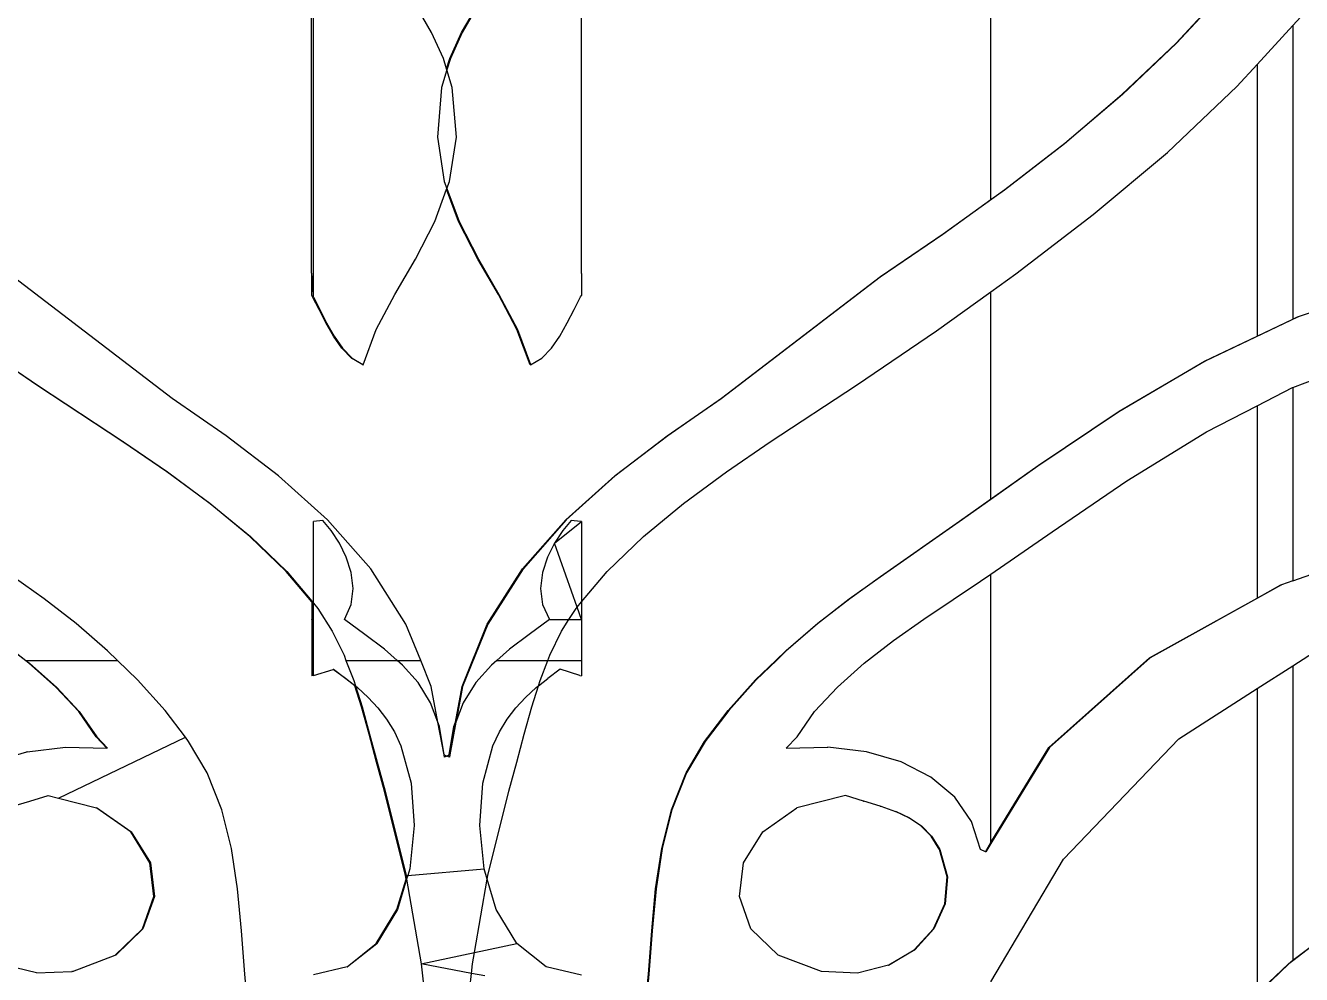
# Model space of a CAD drawing. Header units: inches. Extents: x -343 to 13887, y -13069 to -746.
# Drawn here: x 3391.85 to 3403.59, y -9218.68 to -9209.95 of the extents above; entities that cross this region are included whole.
import ezdxf

# ---------------------------------------------------------------- set-up
doc = ezdxf.new("R2010")
doc.units = ezdxf.units.IN
doc.header["$LTSCALE"] = 17
doc.header["$MEASUREMENT"] = 0
doc.layers.add('OUTLINE', color=1, linetype='Continuous', lineweight=25)

# ---------------------------------------------------------------- blocks, each defined once
blk = doc.blocks.new('fddd')
for p, q in [((-495.762, -3274.515), (-495.762, -3265.6)), ((-494.059, -3273.079), (-493.599, -3272.581)), ((-493.594, -3272.581), (-494.054, -3273.079)), ((-502.012, -3275.194), (-502.012, -3272.648)), ((-501.997, -3272.658), (-501.999, -3275.389)), ((-499.528, -3275.194), (-499.528, -3272.648)), ((-500.908, -3272.98), (-501.035, -3272.762)), ((-500.632, -3272.98), (-500.505, -3272.762)), ((-500.5, -3272.762), (-500.627, -3272.98)), ((-492.984, -3272.916), (-492.911, -3272.837)), ((-493.313, -3273.275), (-492.984, -3272.916)), ((-492.984, -3272.916), (-492.984, -3275.617)), ((-500.799, -3273.218), (-500.908, -3272.98)), ((-500.741, -3273.218), (-500.632, -3272.98)), ((-500.627, -3272.98), (-500.736, -3273.218)), ((-500.627, -3272.98), (-500.632, -3272.98)), ((-494.557, -3273.551), (-494.059, -3273.079)), ((-494.054, -3273.079), (-494.552, -3273.551)), ((-494.059, -3273.079), (-494.054, -3273.079)), ((-500.768, -3273.323), (-500.816, -3273.485)), ((-500.77, -3273.315), (-500.799, -3273.218)), ((-500.77, -3273.315), (-500.741, -3273.218)), ((-500.768, -3273.323), (-500.77, -3273.315)), ((-500.736, -3273.218), (-500.768, -3273.323)), ((-500.719, -3273.485), (-500.768, -3273.323)), ((-500.736, -3273.218), (-500.741, -3273.218)), ((-493.499, -3273.477), (-493.313, -3273.275)), ((-493.313, -3273.275), (-493.313, -3275.773)), ((-500.816, -3273.485), (-500.855, -3273.941)), ((-500.68, -3273.941), (-500.719, -3273.485)), ((-495.086, -3273.999), (-494.557, -3273.551)), ((-494.552, -3273.551), (-495.081, -3273.999)), ((-494.557, -3273.551), (-494.552, -3273.551)), ((-494.139, -3274.082), (-493.499, -3273.477)), ((-500.855, -3273.941), (-500.792, -3274.349)), ((-500.743, -3274.349), (-500.68, -3273.941)), ((-495.638, -3274.426), (-495.086, -3273.999)), ((-495.081, -3273.999), (-495.634, -3274.426)), ((-495.086, -3273.999), (-495.081, -3273.999)), ((-494.822, -3274.655), (-494.139, -3274.082)), ((-500.792, -3274.349), (-500.768, -3274.415)), ((-500.768, -3274.415), (-500.743, -3274.349)), ((-500.879, -3274.719), (-500.77, -3274.422)), ((-500.77, -3274.422), (-500.768, -3274.415)), ((-500.661, -3274.719), (-500.77, -3274.422)), ((-500.768, -3274.415), (-500.656, -3274.719)), ((-495.634, -3274.426), (-496.201, -3274.835)), ((-495.762, -3274.515), (-495.638, -3274.426)), ((-495.638, -3274.426), (-495.634, -3274.426)), ((-496.206, -3274.835), (-495.762, -3274.515)), ((-501.057, -3275.063), (-500.879, -3274.719)), ((-500.656, -3274.719), (-500.661, -3274.719)), ((-500.483, -3275.063), (-500.661, -3274.719)), ((-500.656, -3274.719), (-500.478, -3275.063)), ((-495.534, -3275.2), (-494.822, -3274.655)), ((-496.781, -3275.227), (-496.206, -3274.835)), ((-496.201, -3274.835), (-496.777, -3275.227)), ((-496.206, -3274.835), (-496.201, -3274.835)), ((-501.246, -3275.39), (-501.057, -3275.063)), ((-500.294, -3275.39), (-500.483, -3275.063)), ((-500.478, -3275.063), (-500.483, -3275.063)), ((-500.478, -3275.063), (-500.289, -3275.39)), ((-502.011, -3275.197), (-502.012, -3275.194)), ((-502.011, -3275.217), (-502.011, -3275.197)), ((-499.529, -3275.197), (-499.528, -3275.194)), ((-499.529, -3275.197), (-499.529, -3275.397)), ((-495.762, -3275.364), (-495.534, -3275.2)), ((-503.295, -3276.347), (-504.759, -3275.227)), ((-502.011, -3275.397), (-502.011, -3275.217)), ((-502.011, -3275.217), (-501.999, -3275.389)), ((-498.244, -3276.347), (-496.781, -3275.227)), ((-496.777, -3275.227), (-498.24, -3276.347)), ((-496.781, -3275.227), (-496.777, -3275.227)), ((-491.992, -3275.269), (-492.935, -3275.596)), ((-501.999, -3275.41), (-502.011, -3275.397)), ((-502.003, -3275.41), (-502.011, -3275.397)), ((-502.003, -3275.41), (-501.999, -3275.41)), ((-501.943, -3275.526), (-502.003, -3275.41)), ((-501.999, -3275.389), (-501.998, -3275.4)), ((-501.998, -3275.4), (-501.999, -3275.41)), ((-501.996, -3275.413), (-501.999, -3275.41)), ((-501.996, -3275.413), (-501.938, -3275.526)), ((-501.417, -3275.711), (-501.246, -3275.39)), ((-500.289, -3275.39), (-500.294, -3275.39)), ((-500.123, -3275.711), (-500.294, -3275.39)), ((-500.289, -3275.39), (-500.119, -3275.711)), ((-499.597, -3275.526), (-499.537, -3275.41)), ((-499.537, -3275.41), (-499.529, -3275.397)), ((-496.263, -3275.722), (-495.762, -3275.364)), ((-495.762, -3277.271), (-495.762, -3275.364)), ((-501.943, -3275.526), (-501.938, -3275.526)), ((-501.88, -3275.651), (-501.943, -3275.526)), ((-501.938, -3275.526), (-501.875, -3275.651)), ((-499.66, -3275.651), (-499.597, -3275.526)), ((-501.88, -3275.651), (-501.875, -3275.651)), ((-501.811, -3275.773), (-501.88, -3275.651)), ((-501.875, -3275.651), (-501.806, -3275.773)), ((-499.729, -3275.773), (-499.66, -3275.651)), ((-492.935, -3275.596), (-493.792, -3276.002)), ((-493.313, -3275.773), (-492.984, -3275.617)), ((-492.984, -3275.617), (-492.94, -3275.596)), ((-492.94, -3275.596), (-492.935, -3275.596)), ((-504.54, -3276.223), (-505.276, -3275.722)), ((-505.272, -3275.722), (-504.535, -3276.223)), ((-501.811, -3275.773), (-501.806, -3275.773)), ((-501.734, -3275.884), (-501.811, -3275.773)), ((-501.806, -3275.773), (-501.729, -3275.884)), ((-501.538, -3276.036), (-501.417, -3275.711)), ((-500.002, -3276.036), (-500.123, -3275.711)), ((-500.119, -3275.711), (-500.123, -3275.711)), ((-500.119, -3275.711), (-499.998, -3276.034)), ((-499.806, -3275.884), (-499.729, -3275.773)), ((-497, -3276.223), (-496.263, -3275.722)), ((-493.797, -3276.002), (-493.313, -3275.773)), ((-501.645, -3275.975), (-501.734, -3275.884)), ((-501.734, -3275.884), (-501.729, -3275.884)), ((-501.729, -3275.884), (-501.64, -3275.975)), ((-499.895, -3275.975), (-499.806, -3275.884)), ((-501.645, -3275.975), (-501.64, -3275.975)), ((-501.542, -3276.036), (-501.645, -3275.975)), ((-501.64, -3275.975), (-501.542, -3276.034)), ((-499.997, -3276.036), (-499.895, -3275.975)), ((-494.586, -3276.465), (-493.797, -3276.002)), ((-493.792, -3276.002), (-494.581, -3276.465)), ((-493.797, -3276.002), (-493.792, -3276.002)), ((-492.984, -3276.244), (-492.113, -3275.916)), ((-501.542, -3276.034), (-501.542, -3276.036)), ((-501.542, -3276.034), (-501.538, -3276.036)), ((-501.542, -3276.036), (-501.538, -3276.036)), ((-499.998, -3276.034), (-500.002, -3276.036)), ((-499.997, -3276.036), (-500.002, -3276.036)), ((-499.998, -3276.034), (-499.997, -3276.036)), ((-503.748, -3276.745), (-504.54, -3276.223)), ((-504.535, -3276.223), (-504.54, -3276.223)), ((-504.535, -3276.223), (-503.744, -3276.745)), ((-497.792, -3276.745), (-497, -3276.223)), ((-493.313, -3276.412), (-492.986, -3276.244)), ((-492.986, -3276.244), (-492.984, -3276.244)), ((-492.984, -3276.244), (-492.984, -3278.022)), ((-502.8, -3276.69), (-503.295, -3276.347)), ((-498.74, -3276.69), (-498.244, -3276.347)), ((-498.24, -3276.347), (-498.736, -3276.69)), ((-498.244, -3276.347), (-498.24, -3276.347)), ((-495.331, -3276.965), (-494.586, -3276.465)), ((-494.581, -3276.465), (-495.326, -3276.965)), ((-494.586, -3276.465), (-494.581, -3276.465)), ((-493.78, -3276.651), (-493.313, -3276.412)), ((-493.313, -3276.412), (-493.313, -3278.182)), ((-502.317, -3277.058), (-502.8, -3276.69)), ((-499.223, -3277.058), (-498.74, -3276.69)), ((-498.736, -3276.69), (-499.219, -3277.058)), ((-498.74, -3276.69), (-498.736, -3276.69)), ((-494.511, -3277.104), (-493.78, -3276.651)), ((-503.344, -3277.021), (-503.748, -3276.745)), ((-503.744, -3276.745), (-503.748, -3276.745)), ((-503.744, -3276.745), (-503.339, -3277.021)), ((-498.196, -3277.021), (-497.792, -3276.745)), ((-495.326, -3276.965), (-496.05, -3277.478)), ((-495.762, -3277.271), (-495.331, -3276.965)), ((-495.331, -3276.965), (-495.326, -3276.965)), ((-502.95, -3277.311), (-503.344, -3277.021)), ((-503.339, -3277.021), (-503.344, -3277.021)), ((-503.339, -3277.021), (-502.945, -3277.311)), ((-501.867, -3277.462), (-502.317, -3277.058)), ((-499.673, -3277.462), (-499.223, -3277.058)), ((-499.219, -3277.058), (-499.669, -3277.462)), ((-499.223, -3277.058), (-499.219, -3277.058)), ((-498.59, -3277.311), (-498.196, -3277.021)), ((-495.199, -3277.573), (-494.511, -3277.104)), ((-502.58, -3277.615), (-502.95, -3277.311)), ((-502.945, -3277.311), (-502.95, -3277.311)), ((-502.945, -3277.311), (-502.575, -3277.615)), ((-498.96, -3277.615), (-498.59, -3277.311)), ((-496.055, -3277.478), (-495.762, -3277.271)), ((-501.91, -3277.467), (-501.996, -3277.476)), ((-501.996, -3278.228), (-501.996, -3277.476)), ((-501.833, -3277.56), (-501.91, -3277.467)), ((-501.469, -3277.913), (-501.867, -3277.462)), ((-500.071, -3277.913), (-499.673, -3277.462)), ((-499.669, -3277.462), (-500.066, -3277.913)), ((-499.778, -3277.675), (-499.529, -3277.476)), ((-499.625, -3277.467), (-499.702, -3277.56)), ((-499.673, -3277.462), (-499.669, -3277.462)), ((-499.539, -3277.476), (-499.625, -3277.467)), ((-499.529, -3277.476), (-499.539, -3277.476)), ((-499.529, -3277.476), (-499.529, -3278.217)), ((-496.781, -3277.985), (-496.055, -3277.478)), ((-496.05, -3277.478), (-496.777, -3277.985)), ((-496.055, -3277.478), (-496.05, -3277.478)), ((-502.246, -3277.936), (-502.58, -3277.615)), ((-502.575, -3277.615), (-502.58, -3277.615)), ((-502.575, -3277.615), (-502.241, -3277.936)), ((-501.757, -3277.675), (-501.833, -3277.56)), ((-499.702, -3277.56), (-499.778, -3277.675)), ((-499.294, -3277.936), (-498.96, -3277.615)), ((-495.762, -3277.96), (-495.199, -3277.573)), ((-492.984, -3278.022), (-491.664, -3277.559)), ((-501.693, -3277.805), (-501.757, -3277.675)), ((-499.778, -3277.675), (-499.843, -3277.805)), ((-499.57, -3278.265), (-499.778, -3277.675)), ((-501.647, -3277.946), (-501.693, -3277.805)), ((-499.843, -3277.805), (-499.888, -3277.946)), ((-504.474, -3278.188), (-504.759, -3277.985)), ((-502.241, -3277.936), (-502.246, -3277.936)), ((-502.011, -3278.217), (-502.246, -3277.936)), ((-502.241, -3277.936), (-502.011, -3278.211)), ((-501.629, -3278.092), (-501.647, -3277.946)), ((-501.144, -3278.42), (-501.469, -3277.913)), ((-500.396, -3278.42), (-500.071, -3277.913)), ((-500.066, -3277.913), (-500.391, -3278.42)), ((-500.071, -3277.913), (-500.066, -3277.913)), ((-499.888, -3277.946), (-499.906, -3278.092)), ((-499.529, -3278.217), (-499.294, -3277.936)), ((-497.066, -3278.188), (-496.781, -3277.985)), ((-496.777, -3277.985), (-497.061, -3278.188)), ((-496.781, -3277.985), (-496.777, -3277.985)), ((-495.859, -3278.027), (-495.762, -3277.96)), ((-495.762, -3280.43), (-495.762, -3277.96)), ((-492.984, -3278.022), (-493.09, -3278.061)), ((-501.647, -3278.239), (-501.629, -3278.092)), ((-499.906, -3278.092), (-499.888, -3278.239)), ((-496.109, -3278.193), (-495.859, -3278.027)), ((-493.09, -3278.061), (-494.297, -3278.731)), ((-493.313, -3278.182), (-493.095, -3278.061)), ((-493.095, -3278.061), (-493.09, -3278.061)), ((-504.18, -3278.416), (-504.474, -3278.188)), ((-502.011, -3278.211), (-502.011, -3278.217)), ((-502.011, -3278.211), (-501.996, -3278.228)), ((-501.996, -3278.234), (-502.011, -3278.217)), ((-502.011, -3278.217), (-502.011, -3278.379)), ((-501.996, -3278.228), (-501.956, -3278.276)), ((-501.996, -3278.234), (-501.996, -3278.228)), ((-501.996, -3278.339), (-501.996, -3278.234)), ((-501.711, -3278.379), (-501.647, -3278.239)), ((-499.888, -3278.239), (-499.824, -3278.379)), ((-499.57, -3278.265), (-499.529, -3278.217)), ((-499.529, -3278.217), (-499.529, -3278.379)), ((-497.359, -3278.416), (-497.066, -3278.188)), ((-497.061, -3278.188), (-497.355, -3278.416)), ((-497.066, -3278.188), (-497.061, -3278.188)), ((-496.38, -3278.375), (-496.109, -3278.193)), ((-494.302, -3278.731), (-493.313, -3278.182)), ((-502.011, -3278.379), (-501.996, -3278.339)), ((-501.996, -3278.379), (-501.996, -3278.339)), ((-501.956, -3278.276), (-501.823, -3278.485)), ((-499.645, -3278.379), (-499.579, -3278.276)), ((-499.579, -3278.276), (-499.57, -3278.265)), ((-499.529, -3278.379), (-499.57, -3278.265)), ((-503.89, -3278.667), (-504.18, -3278.416)), ((-502.011, -3278.379), (-502.011, -3278.755)), ((-501.996, -3278.379), (-502.011, -3278.379)), ((-501.996, -3278.755), (-501.996, -3278.379)), ((-501.823, -3278.485), (-501.714, -3278.707)), ((-501.523, -3278.516), (-501.711, -3278.379)), ((-501.008, -3278.755), (-501.144, -3278.42)), ((-500.628, -3278.994), (-500.396, -3278.42)), ((-500.391, -3278.42), (-500.624, -3278.994)), ((-500.396, -3278.42), (-500.391, -3278.42)), ((-499.824, -3278.379), (-500.012, -3278.516)), ((-499.824, -3278.379), (-499.645, -3278.379)), ((-499.821, -3278.707), (-499.712, -3278.485)), ((-499.712, -3278.485), (-499.645, -3278.379)), ((-499.645, -3278.379), (-499.529, -3278.379)), ((-499.529, -3278.379), (-499.529, -3278.755)), ((-497.65, -3278.667), (-497.359, -3278.416)), ((-497.355, -3278.416), (-497.645, -3278.667)), ((-497.359, -3278.416), (-497.355, -3278.416)), ((-496.657, -3278.572), (-496.38, -3278.375)), ((-504.613, -3278.781), (-504.883, -3278.572)), ((-504.878, -3278.572), (-504.642, -3278.755)), ((-501.343, -3278.652), (-501.523, -3278.516)), ((-500.012, -3278.516), (-500.192, -3278.652)), ((-496.927, -3278.781), (-496.657, -3278.572)), ((-503.799, -3278.755), (-503.89, -3278.667)), ((-501.714, -3278.707), (-501.696, -3278.755)), ((-501.226, -3278.755), (-501.343, -3278.652)), ((-500.192, -3278.652), (-500.309, -3278.755)), ((-499.839, -3278.755), (-499.821, -3278.707)), ((-497.741, -3278.755), (-497.65, -3278.667)), ((-497.645, -3278.667), (-497.736, -3278.755)), ((-497.65, -3278.667), (-497.645, -3278.667)), ((-492.984, -3278.803), (-492.689, -3278.614)), ((-504.642, -3278.755), (-504.609, -3278.781)), ((-504.642, -3278.755), (-503.799, -3278.755)), ((-504.366, -3279), (-504.613, -3278.781)), ((-504.609, -3278.781), (-504.613, -3278.781)), ((-504.609, -3278.781), (-504.361, -3279)), ((-503.613, -3278.934), (-503.799, -3278.755)), ((-501.996, -3278.755), (-502.011, -3278.755)), ((-502.011, -3278.755), (-502.011, -3278.898)), ((-501.996, -3278.893), (-501.996, -3278.755)), ((-501.996, -3278.894), (-501.814, -3278.837)), ((-501.814, -3278.837), (-501.81, -3278.836)), ((-501.701, -3278.92), (-501.814, -3278.837)), ((-501.81, -3278.836), (-501.696, -3278.92)), ((-501.696, -3278.755), (-501.624, -3278.94)), ((-501.696, -3278.755), (-501.226, -3278.755)), ((-501.226, -3278.755), (-501.008, -3278.755)), ((-501.177, -3278.797), (-501.226, -3278.755)), ((-501.033, -3278.959), (-501.177, -3278.797)), ((-500.912, -3278.994), (-501.008, -3278.755)), ((-500.358, -3278.797), (-500.502, -3278.959)), ((-500.309, -3278.755), (-500.358, -3278.797)), ((-500.309, -3278.755), (-499.839, -3278.755)), ((-499.911, -3278.94), (-499.839, -3278.755)), ((-499.839, -3278.755), (-499.529, -3278.755)), ((-499.725, -3278.836), (-499.839, -3278.92)), ((-499.543, -3278.894), (-499.725, -3278.836)), ((-499.529, -3278.755), (-499.529, -3278.898)), ((-497.927, -3278.934), (-497.741, -3278.755)), ((-497.736, -3278.755), (-497.922, -3278.934)), ((-497.736, -3278.755), (-497.741, -3278.755)), ((-497.174, -3279), (-496.927, -3278.781)), ((-495.228, -3279.555), (-494.302, -3278.731)), ((-494.297, -3278.731), (-495.223, -3279.555)), ((-494.302, -3278.731), (-494.297, -3278.731)), ((-493.313, -3279.014), (-492.984, -3278.803)), ((-492.984, -3278.803), (-492.984, -3281.513)), ((-503.361, -3279.214), (-503.613, -3278.934)), ((-501.996, -3278.893), (-502.011, -3278.898)), ((-501.996, -3278.894), (-502.011, -3278.898)), ((-501.996, -3278.894), (-501.996, -3278.893)), ((-501.701, -3278.92), (-501.696, -3278.92)), ((-501.614, -3278.989), (-501.701, -3278.92)), ((-501.696, -3278.92), (-501.615, -3278.984)), ((-501.624, -3278.94), (-501.609, -3278.989)), ((-500.917, -3279.145), (-501.033, -3278.959)), ((-500.502, -3278.959), (-500.618, -3279.145)), ((-499.926, -3278.989), (-499.839, -3278.92)), ((-499.926, -3278.989), (-499.911, -3278.94)), ((-499.543, -3278.894), (-499.529, -3278.898)), ((-498.179, -3279.214), (-497.927, -3278.934)), ((-497.922, -3278.934), (-498.175, -3279.214)), ((-497.927, -3278.934), (-497.922, -3278.934)), ((-504.155, -3279.226), (-504.366, -3279)), ((-504.361, -3279), (-504.366, -3279)), ((-504.361, -3279), (-504.15, -3279.226)), ((-501.614, -3278.989), (-501.615, -3278.984)), ((-501.615, -3278.984), (-501.609, -3278.989)), ((-501.553, -3279.183), (-501.614, -3278.989)), ((-501.609, -3278.989), (-501.548, -3279.183)), ((-501.609, -3278.989), (-501.589, -3279.005)), ((-501.589, -3279.005), (-501.491, -3279.095)), ((-500.85, -3279.323), (-500.912, -3278.994)), ((-500.689, -3279.323), (-500.628, -3278.994)), ((-500.624, -3278.994), (-500.68, -3279.298)), ((-500.628, -3278.994), (-500.624, -3278.994)), ((-500.044, -3279.095), (-499.946, -3279.005)), ((-499.987, -3279.183), (-499.926, -3278.989)), ((-499.946, -3279.005), (-499.926, -3278.989)), ((-497.385, -3279.226), (-497.174, -3279)), ((-494.032, -3279.476), (-493.313, -3279.014)), ((-493.313, -3279.014), (-493.313, -3281.828)), ((-501.483, -3279.434), (-501.553, -3279.183)), ((-501.548, -3279.183), (-501.553, -3279.183)), ((-501.548, -3279.183), (-501.479, -3279.434)), ((-501.491, -3279.095), (-501.402, -3279.191)), ((-501.402, -3279.191), (-501.322, -3279.296)), ((-500.85, -3279.323), (-500.917, -3279.145)), ((-500.618, -3279.145), (-500.685, -3279.323)), ((-500.213, -3279.296), (-500.133, -3279.191)), ((-500.133, -3279.191), (-500.044, -3279.095)), ((-500.057, -3279.434), (-499.987, -3279.183)), ((-503.995, -3279.458), (-504.155, -3279.226)), ((-504.15, -3279.226), (-504.155, -3279.226)), ((-504.15, -3279.226), (-503.99, -3279.458)), ((-503.173, -3279.462), (-503.361, -3279.214)), ((-501.322, -3279.296), (-501.251, -3279.411)), ((-500.689, -3279.323), (-500.68, -3279.298)), ((-500.68, -3279.298), (-500.685, -3279.323)), ((-500.284, -3279.411), (-500.213, -3279.296)), ((-498.367, -3279.462), (-498.179, -3279.214)), ((-498.175, -3279.214), (-498.363, -3279.463)), ((-498.179, -3279.214), (-498.175, -3279.214)), ((-497.545, -3279.458), (-497.385, -3279.226)), ((-501.251, -3279.411), (-501.191, -3279.541)), ((-500.835, -3279.364), (-500.85, -3279.323)), ((-500.794, -3279.624), (-500.85, -3279.323)), ((-500.794, -3279.624), (-500.835, -3279.364)), ((-500.746, -3279.624), (-500.705, -3279.364)), ((-500.685, -3279.323), (-500.741, -3279.624)), ((-500.7, -3279.364), (-500.718, -3279.479)), ((-500.705, -3279.364), (-500.689, -3279.323)), ((-500.7, -3279.364), (-500.705, -3279.364)), ((-500.685, -3279.323), (-500.7, -3279.364)), ((-500.345, -3279.541), (-500.284, -3279.411)), ((-504.342, -3280.021), (-503.173, -3279.462)), ((-503.896, -3279.561), (-503.995, -3279.458)), ((-503.99, -3279.458), (-503.995, -3279.458)), ((-503.99, -3279.458), (-503.891, -3279.562)), ((-503.144, -3279.501), (-503.173, -3279.462)), ((-502.973, -3279.79), (-503.144, -3279.501)), ((-501.415, -3279.692), (-501.483, -3279.434)), ((-501.479, -3279.434), (-501.483, -3279.434)), ((-501.479, -3279.434), (-501.41, -3279.692)), ((-501.191, -3279.541), (-501.097, -3279.884)), ((-500.746, -3279.624), (-500.718, -3279.479)), ((-500.718, -3279.479), (-500.741, -3279.624)), ((-500.438, -3279.884), (-500.345, -3279.541)), ((-500.125, -3279.692), (-500.057, -3279.434)), ((-498.567, -3279.79), (-498.396, -3279.501)), ((-498.392, -3279.501), (-498.562, -3279.79)), ((-498.396, -3279.501), (-498.367, -3279.462)), ((-498.396, -3279.501), (-498.392, -3279.501)), ((-498.363, -3279.463), (-498.392, -3279.501)), ((-498.363, -3279.463), (-498.367, -3279.462)), ((-497.645, -3279.562), (-497.545, -3279.458)), ((-495.093, -3280.582), (-494.032, -3279.476)), ((-504.948, -3279.689), (-504.634, -3279.596)), ((-504.629, -3279.596), (-504.634, -3279.596)), ((-504.629, -3279.596), (-504.278, -3279.552)), ((-504.278, -3279.552), (-503.896, -3279.561)), ((-503.891, -3279.562), (-503.896, -3279.561)), ((-500.77, -3279.634), (-500.794, -3279.624)), ((-500.791, -3279.645), (-500.794, -3279.624)), ((-500.768, -3279.635), (-500.791, -3279.645)), ((-500.77, -3279.634), (-500.746, -3279.624)), ((-500.768, -3279.635), (-500.77, -3279.634)), ((-500.745, -3279.625), (-500.768, -3279.635)), ((-500.744, -3279.645), (-500.768, -3279.635)), ((-500.745, -3279.625), (-500.746, -3279.624)), ((-500.741, -3279.624), (-500.746, -3279.624)), ((-500.741, -3279.624), (-500.745, -3279.625)), ((-500.741, -3279.624), (-500.744, -3279.645)), ((-497.645, -3279.562), (-497.267, -3279.552)), ((-497.267, -3279.552), (-497.262, -3279.552)), ((-496.906, -3279.596), (-497.262, -3279.552)), ((-496.587, -3279.689), (-496.906, -3279.596)), ((-495.762, -3280.43), (-495.228, -3279.555)), ((-495.223, -3279.555), (-495.762, -3280.438)), ((-495.228, -3279.555), (-495.223, -3279.555)), ((-501.341, -3279.956), (-501.415, -3279.692)), ((-501.41, -3279.692), (-501.415, -3279.692)), ((-501.41, -3279.692), (-501.337, -3279.956)), ((-500.199, -3279.956), (-500.125, -3279.692)), ((-496.314, -3279.829), (-496.587, -3279.689)), ((-502.838, -3280.128), (-502.973, -3279.79)), ((-501.097, -3279.884), (-501.069, -3280.273)), ((-500.466, -3280.273), (-500.438, -3279.884)), ((-498.702, -3280.128), (-498.567, -3279.79)), ((-498.562, -3279.79), (-498.697, -3280.128)), ((-498.567, -3279.79), (-498.562, -3279.79)), ((-496.095, -3280.012), (-496.314, -3279.829)), ((-504.605, -3280.049), (-504.436, -3279.997)), ((-504.436, -3279.997), (-504.342, -3280.021)), ((-501.148, -3280.733), (-501.341, -3279.956)), ((-501.337, -3279.956), (-501.341, -3279.956)), ((-501.337, -3279.956), (-501.143, -3280.733)), ((-500.392, -3280.733), (-500.199, -3279.956)), ((-497.099, -3279.997), (-497.548, -3280.11)), ((-496.935, -3280.049), (-497.099, -3279.997)), ((-495.941, -3280.235), (-496.095, -3280.012)), ((-504.76, -3280.096), (-504.605, -3280.049)), ((-504.342, -3280.021), (-503.992, -3280.11)), ((-503.677, -3280.33), (-503.992, -3280.11)), ((-503.992, -3280.11), (-503.987, -3280.11)), ((-503.987, -3280.11), (-503.673, -3280.33)), ((-502.749, -3280.484), (-502.838, -3280.128)), ((-498.791, -3280.484), (-498.702, -3280.128)), ((-498.697, -3280.128), (-498.786, -3280.484)), ((-498.702, -3280.128), (-498.697, -3280.128)), ((-497.862, -3280.33), (-497.548, -3280.11)), ((-496.935, -3280.049), (-496.93, -3280.049)), ((-496.78, -3280.096), (-496.93, -3280.049)), ((-496.78, -3280.096), (-496.775, -3280.096)), ((-496.775, -3280.096), (-496.64, -3280.144)), ((-496.516, -3280.202), (-496.64, -3280.144)), ((-496.64, -3280.144), (-496.635, -3280.144)), ((-496.635, -3280.144), (-496.511, -3280.202)), ((-496.516, -3280.202), (-496.511, -3280.202)), ((-496.406, -3280.275), (-496.516, -3280.202)), ((-496.511, -3280.202), (-496.402, -3280.275)), ((-495.859, -3280.495), (-495.941, -3280.235)), ((-503.5, -3280.616), (-503.677, -3280.33)), ((-503.673, -3280.33), (-503.677, -3280.33)), ((-503.673, -3280.33), (-503.496, -3280.616)), ((-501.069, -3280.273), (-501.109, -3280.673)), ((-500.426, -3280.673), (-500.466, -3280.273)), ((-498.039, -3280.616), (-497.862, -3280.33)), ((-496.406, -3280.275), (-496.402, -3280.275)), ((-496.313, -3280.37), (-496.406, -3280.275)), ((-496.402, -3280.275), (-496.308, -3280.37)), ((-502.693, -3280.855), (-502.749, -3280.484)), ((-498.847, -3280.855), (-498.791, -3280.484)), ((-498.786, -3280.484), (-498.842, -3280.855)), ((-498.791, -3280.484), (-498.786, -3280.484)), ((-496.313, -3280.37), (-496.308, -3280.37)), ((-496.248, -3280.476), (-496.313, -3280.37)), ((-496.308, -3280.37), (-496.241, -3280.479)), ((-496.241, -3280.479), (-496.248, -3280.476)), ((-496.236, -3280.495), (-496.248, -3280.476)), ((-496.241, -3280.479), (-496.231, -3280.495)), ((-495.813, -3280.514), (-495.762, -3280.43)), ((-495.762, -3280.438), (-495.81, -3280.516)), ((-495.762, -3280.438), (-495.762, -3280.43)), ((-496.236, -3280.495), (-496.231, -3280.495)), ((-496.165, -3280.745), (-496.236, -3280.495)), ((-496.231, -3280.495), (-496.161, -3280.745)), ((-495.813, -3280.514), (-495.859, -3280.495)), ((-495.81, -3280.516), (-495.813, -3280.514)), ((-495.762, -3281.712), (-495.093, -3280.582)), ((-503.496, -3280.616), (-503.5, -3280.616)), ((-503.463, -3280.927), (-503.5, -3280.616)), ((-503.496, -3280.616), (-503.459, -3280.927)), ((-501.127, -3280.732), (-500.426, -3280.673)), ((-501.109, -3280.673), (-501.127, -3280.732)), ((-500.398, -3280.766), (-500.426, -3280.673)), ((-498.076, -3280.927), (-498.039, -3280.616)), ((-501.227, -3281.047), (-501.142, -3280.766)), ((-501.138, -3280.766), (-501.223, -3281.047)), ((-501.142, -3280.766), (-501.148, -3280.733)), ((-501.143, -3280.733), (-501.148, -3280.733)), ((-501.143, -3280.733), (-501.127, -3280.732)), ((-501.143, -3280.733), (-501.139, -3280.756)), ((-501.142, -3280.766), (-501.139, -3280.756)), ((-501.139, -3280.756), (-501.138, -3280.766)), ((-501.127, -3280.732), (-501.138, -3280.766)), ((-501.138, -3280.766), (-501.004, -3281.546)), ((-500.514, -3281.442), (-500.398, -3280.766)), ((-500.398, -3280.766), (-500.392, -3280.733)), ((-500.313, -3281.047), (-500.398, -3280.766)), ((-496.187, -3280.993), (-496.165, -3280.745)), ((-496.161, -3280.745), (-496.183, -3280.993)), ((-496.165, -3280.745), (-496.161, -3280.745)), ((-503.569, -3281.224), (-503.463, -3280.927)), ((-503.459, -3280.927), (-503.564, -3281.224)), ((-503.459, -3280.927), (-503.463, -3280.927)), ((-502.657, -3281.241), (-502.693, -3280.855)), ((-498.883, -3281.241), (-498.847, -3280.855)), ((-498.842, -3280.855), (-498.879, -3281.241)), ((-498.847, -3280.855), (-498.842, -3280.855)), ((-497.971, -3281.224), (-498.076, -3280.927)), ((-501.417, -3281.359), (-501.227, -3281.047)), ((-501.223, -3281.047), (-501.412, -3281.359)), ((-501.227, -3281.047), (-501.223, -3281.047)), ((-500.123, -3281.359), (-500.313, -3281.047)), ((-496.292, -3281.223), (-496.187, -3280.993)), ((-496.183, -3280.993), (-496.287, -3281.223)), ((-496.187, -3280.993), (-496.183, -3280.993)), ((-503.819, -3281.467), (-503.569, -3281.224)), ((-503.564, -3281.224), (-503.815, -3281.467)), ((-503.564, -3281.224), (-503.569, -3281.224)), ((-502.626, -3281.64), (-502.657, -3281.241)), ((-498.914, -3281.64), (-498.883, -3281.241)), ((-498.879, -3281.241), (-498.909, -3281.64)), ((-498.883, -3281.241), (-498.879, -3281.241)), ((-497.72, -3281.467), (-497.971, -3281.224)), ((-496.468, -3281.417), (-496.292, -3281.223)), ((-496.287, -3281.223), (-496.463, -3281.417)), ((-496.292, -3281.223), (-496.287, -3281.223)), ((-501.686, -3281.574), (-501.417, -3281.359)), ((-501.413, -3281.36), (-501.681, -3281.574)), ((-501.413, -3281.36), (-501.417, -3281.359)), ((-501.413, -3281.36), (-501.412, -3281.359)), ((-500.514, -3281.442), (-500.123, -3281.359)), ((-499.854, -3281.574), (-500.123, -3281.359)), ((-496.706, -3281.558), (-496.468, -3281.417)), ((-496.463, -3281.417), (-496.701, -3281.558)), ((-496.468, -3281.417), (-496.463, -3281.417)), ((-492.759, -3281.345), (-492.984, -3281.517)), ((-492.984, -3281.513), (-492.764, -3281.345)), ((-504.213, -3281.615), (-503.819, -3281.467)), ((-503.815, -3281.467), (-503.819, -3281.467)), ((-501.004, -3281.546), (-500.514, -3281.442)), ((-500.532, -3281.546), (-500.514, -3281.442)), ((-497.322, -3281.615), (-497.72, -3281.467)), ((-493.025, -3281.545), (-492.984, -3281.513)), ((-492.984, -3281.517), (-493.02, -3281.545)), ((-492.984, -3281.513), (-492.984, -3281.517)), ((-504.545, -3281.629), (-504.834, -3281.558)), ((-504.545, -3281.629), (-504.218, -3281.615)), ((-504.213, -3281.615), (-504.218, -3281.615)), ((-502.587, -3282.048), (-502.626, -3281.64)), ((-501.686, -3281.574), (-501.996, -3281.648)), ((-501.686, -3281.574), (-501.681, -3281.574)), ((-501.004, -3281.546), (-500.91, -3282.389)), ((-500.541, -3281.633), (-501.004, -3281.546)), ((-500.626, -3282.389), (-500.541, -3281.633)), ((-500.541, -3281.633), (-500.532, -3281.546)), ((-500.419, -3281.656), (-500.541, -3281.633)), ((-499.529, -3281.65), (-499.854, -3281.574)), ((-498.953, -3282.048), (-498.914, -3281.64)), ((-498.909, -3281.64), (-498.948, -3282.048)), ((-498.914, -3281.64), (-498.909, -3281.64)), ((-496.991, -3281.63), (-497.322, -3281.615)), ((-496.706, -3281.558), (-496.991, -3281.63)), ((-496.706, -3281.558), (-496.701, -3281.558)), ((-493.265, -3281.774), (-493.025, -3281.545)), ((-493.02, -3281.545), (-493.26, -3281.774)), ((-493.025, -3281.545), (-493.02, -3281.545))]:
    blk.add_line(p, q)

msp = doc.modelspace()

# ---------------------------------------------------------------- block references
at = {"layer": 'OUTLINE'}
msp.add_blockref('fddd', (3896.495, -5937.038), dxfattribs=at)

doc.saveas('drawing.dxf')
